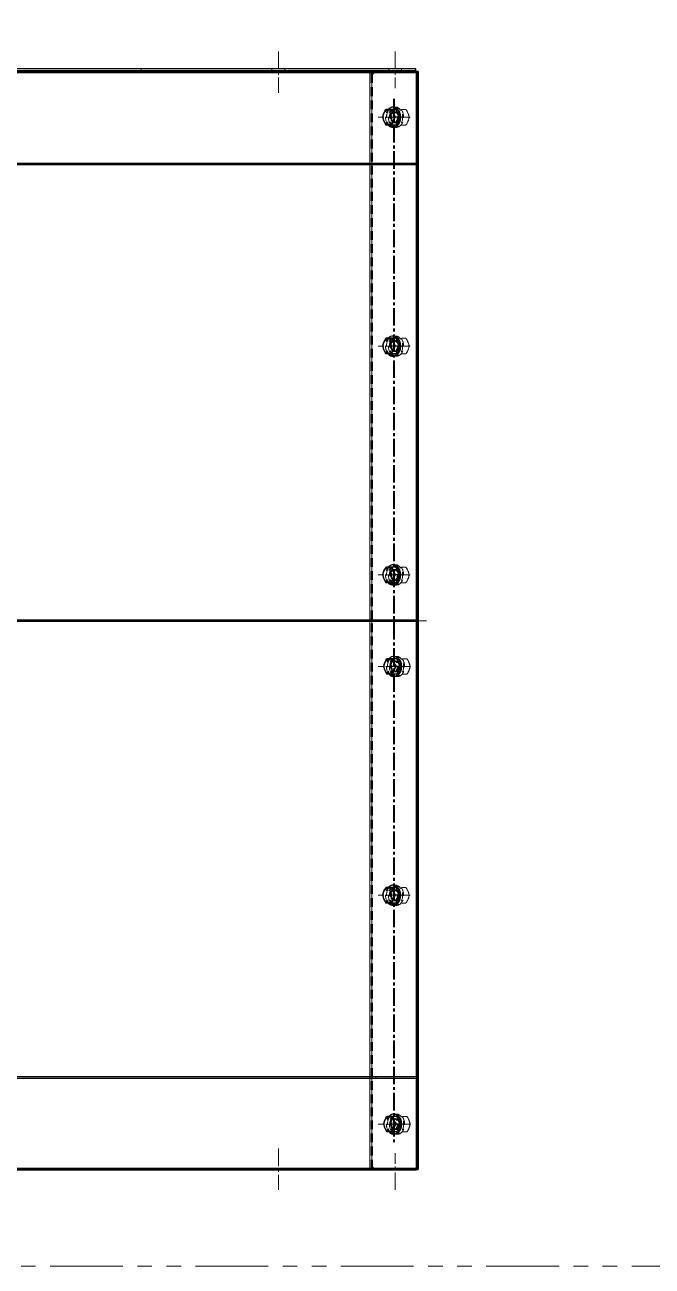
# Model space of a CAD drawing. Header units: millimetres. Extents: x 0 to 51411, y 0 to 16902.
# Drawn here: x 6345 to 7030, y 6056 to 7412 of the extents above; entities that cross this region are included whole.
import ezdxf

# ---------------------------------------------------------------- set-up
doc = ezdxf.new("R2010")
doc.units = ezdxf.units.MM
for name, pattern in [('CENTER2', [28.575, 19.05, -3.175, 3.175, -3.175]), ('HIDDEN2', [4.7625, 3.175, -1.5875]), ('PHANTOM2', [31.75, 15.875, -3.175, 3.175, -3.175, 3.175, -3.175])]:
    doc.linetypes.add(name, pattern=pattern)
for name, color, linetype, lineweight in [('01_外形線', 7, 'Continuous', 25), ('02_細線', 5, 'Continuous', 13), ('03_かくれ線', 6, 'HIDDEN2', 13), ('04_中心線', 1, 'CENTER2', 9), ('05_仮想線', 2, 'PHANTOM2', 13)]:
    doc.layers.add(name, color=color, linetype=linetype, lineweight=lineweight)
doc.layers.add('10_補助線', color=8, linetype='Continuous', lineweight=13, plot=False)

msp = doc.modelspace()

# ---------------------------------------------------------------- linework, layer by layer
at = {"layer": '01_外形線'}
for p, q in [((6774.658, 7360.913), (6772.536, 7360.913)), ((6773.597, 7359.413), (6772.536, 7359.413)), ((6772.536, 7359.413), (6772.536, 7260.913)), ((6773.597, 6162.413), (6773.597, 7359.413)), ((6774.658, 7359.413), (6773.597, 7359.413)), ((6774.658, 7360.913), (6774.658, 7359.413)), ((6774.658, 7359.413), (6774.658, 6162.413)), ((6750.197, 7319.413), (6739.37, 7319.413)), ((6747.787, 7321.913), (6746.727, 7321.913)), ((6753.667, 7310.913), (6749.78, 7310.913)), ((6750.197, 7319.413), (6753.667, 7310.913)), ((6753.667, 7310.913), (6750.197, 7302.413)), ((6750.197, 7302.413), (6739.37, 7302.413)), ((6747.787, 7299.913), (6746.727, 7299.913)), ((6772.536, 7258.913), (6772.536, 6761.913)), ((6750.196, 7069.413), (6739.369, 7069.413)), ((6747.787, 7071.913), (6746.726, 7071.913)), ((6750.196, 7069.413), (6753.666, 7060.913)), ((6750.196, 7052.413), (6739.369, 7052.413)), ((6753.666, 7060.913), (6749.779, 7060.913)), ((6753.666, 7060.913), (6750.196, 7052.413)), ((6747.787, 7049.913), (6746.726, 7049.913)), ((6747.787, 6821.913), (6746.727, 6821.913)), ((6750.197, 6819.413), (6739.37, 6819.413)), ((6753.667, 6810.913), (6749.78, 6810.913)), ((6750.197, 6819.413), (6753.667, 6810.913)), ((6753.667, 6810.913), (6750.197, 6802.413)), ((6750.197, 6802.413), (6739.37, 6802.413)), ((6747.787, 6799.913), (6746.727, 6799.913)), ((6772.536, 6759.913), (6772.536, 6262.913)), ((6751.258, 6719.413), (6740.431, 6719.413)), ((6748.848, 6721.913), (6747.787, 6721.913)), ((6751.258, 6719.413), (6754.728, 6710.913)), ((6751.258, 6702.413), (6740.431, 6702.413)), ((6748.848, 6699.913), (6747.787, 6699.913)), ((6754.728, 6710.913), (6750.84, 6710.913)), ((6754.728, 6710.913), (6751.258, 6702.413)), ((6750.197, 6469.413), (6739.37, 6469.413)), ((6747.787, 6471.913), (6746.727, 6471.913)), ((6750.197, 6469.413), (6753.667, 6460.913)), ((6753.667, 6460.913), (6749.78, 6460.913)), ((6753.667, 6460.913), (6750.197, 6452.413)), ((6750.197, 6452.413), (6739.37, 6452.413)), ((6747.787, 6449.913), (6746.727, 6449.913)), ((6772.536, 6260.913), (6772.536, 6162.413)), ((6751.258, 6219.413), (6740.431, 6219.413)), ((6748.848, 6221.913), (6747.787, 6221.913)), ((6751.258, 6219.413), (6754.728, 6210.913)), ((6751.258, 6202.413), (6740.431, 6202.413)), ((6748.848, 6199.913), (6747.787, 6199.913)), ((6754.728, 6210.913), (6750.84, 6210.913)), ((6754.728, 6210.913), (6751.258, 6202.413)), ((6772.536, 6162.413), (6773.597, 6162.413)), ((6774.658, 6160.913), (6772.536, 6160.913)), ((6774.658, 6162.413), (6773.597, 6162.413)), ((6774.658, 6160.913), (6774.658, 6162.413))]:
    msp.add_line(p, q, dxfattribs=at)
for points in [[(5871.978, 7411.913), (5871.978, 7361.913), (6771.978, 7361.913), (6771.978, 7363.913), (5873.978, 7363.913), (5873.978, 7411.913)], [(6772.536, 7359.413), (5871.42, 7359.413), (5871.42, 7360.913), (6772.536, 7360.913)], [(6772.599, 7258.913), (5871.357, 7258.913), (5871.357, 7260.913), (6772.599, 7260.913)], [(6772.599, 6759.913), (5871.357, 6759.913), (5871.357, 6761.913), (6772.599, 6761.913)], [(6772.599, 6260.913), (5871.357, 6260.913), (5871.357, 6262.913), (6772.599, 6262.913)], [(6772.536, 6162.413), (5871.42, 6162.413), (5871.42, 6160.913), (6772.536, 6160.913)]]:
    msp.add_lwpolyline(points, close=True, dxfattribs=at)
for points in [[(6735.9, 7310.913, -0.08828406), (6739.37, 7319.413)], [(6735.9, 7310.913, 0.08828406), (6739.37, 7302.413)], [(6746.31, 7319.413, 0.17026291), (6749.78, 7310.913)], [(6746.31, 7302.413, -0.17026291), (6749.78, 7310.913)], [(6735.899, 7060.913, -0.08828406), (6739.369, 7069.413)], [(6746.309, 7069.413, 0.17026291), (6749.779, 7060.913)], [(6735.899, 7060.913, 0.08828406), (6739.369, 7052.413)], [(6746.309, 7052.413, -0.17026291), (6749.779, 7060.913)], [(6735.9, 6810.913, -0.08828406), (6739.37, 6819.413)], [(6735.9, 6810.913, 0.08828406), (6739.37, 6802.413)], [(6746.31, 6819.413, 0.17026291), (6749.78, 6810.913)], [(6746.31, 6802.413, -0.17026291), (6749.78, 6810.913)], [(6736.961, 6710.913, -0.08828406), (6740.431, 6719.413)], [(6747.371, 6719.413, 0.17026291), (6750.84, 6710.913)], [(6736.961, 6710.913, 0.08828406), (6740.431, 6702.413)], [(6747.371, 6702.413, -0.17026291), (6750.84, 6710.913)], [(6735.9, 6460.913, -0.08828406), (6739.37, 6469.413)], [(6746.31, 6469.413, 0.17026291), (6749.78, 6460.913)], [(6735.9, 6460.913, 0.08828406), (6739.37, 6452.413)], [(6746.31, 6452.413, -0.17026291), (6749.78, 6460.913)], [(6736.961, 6210.913, -0.08828406), (6740.431, 6219.413)], [(6747.371, 6219.413, 0.17026291), (6750.84, 6210.913)], [(6736.961, 6210.913, 0.08828406), (6740.431, 6202.413)], [(6747.371, 6202.413, -0.17026291), (6750.84, 6210.913)]]:
    msp.add_lwpolyline(points, format="xyb", dxfattribs=at)
for points in [[(6774.658, 7260.913), (6774.721, 7260.913), (6774.721, 7258.913), (6774.658, 7258.913)], [(6774.658, 6761.913), (6774.721, 6761.913), (6774.721, 6759.913), (6774.658, 6759.913)], [(6774.658, 6262.913), (6774.721, 6262.913), (6774.721, 6260.913), (6774.658, 6260.913)]]:
    msp.add_lwpolyline(points, dxfattribs=at)
for centre in [(6742.201, 7310.913), (6742.2, 7060.913), (6742.201, 6810.913), (6743.262, 6710.913), (6742.201, 6460.913), (6743.262, 6210.913)]:
    msp.add_ellipse(centre, major_axis=(0, 8.25), ratio=0.70710678, dxfattribs=at)
for centre, start_param, end_param in [((6746.727, 7310.913), 2.453923, 6.97085496), ((6747.787, 7310.913), 3.14159265, 6.28318531), ((6746.726, 7060.913), 2.453923, 6.97085496), ((6747.787, 7060.913), 3.14159265, 6.28318531), ((6746.727, 6810.913), 2.453923, 6.97085496), ((6747.787, 6810.913), 3.14159265, 6.28318531), ((6747.787, 6710.913), 2.453923, 6.97085496), ((6748.848, 6710.913), 3.14159265, 6.28318531), ((6746.727, 6460.913), 2.453923, 6.97085496), ((6747.787, 6460.913), 3.14159265, 6.28318531), ((6747.787, 6210.913), 2.453923, 6.97085496), ((6748.848, 6210.913), 3.14159265, 6.28318531)]:
    msp.add_ellipse(centre, major_axis=(0, 11), ratio=0.70710678, start_param=start_param, end_param=end_param, dxfattribs=at)
at = {"layer": '02_細線'}
msp.add_line((6721.978, 7359.413), (6721.978, 6162.413), dxfattribs=at)
at = {"layer": '03_かくれ線', "ltscale": 3}
for p, q in [((6471.978, 7363.913), (6471.978, 7361.913)), ((6614.978, 7363.913), (6614.978, 7361.913)), ((6628.978, 7363.913), (6628.978, 7361.913)), ((6742.478, 7363.913), (6742.478, 7361.913)), ((6756.478, 7363.913), (6756.478, 7361.913)), ((6723.221, 7357.913), (6723.221, 6163.913)), ((6724.099, 7357.913), (6723.221, 7357.913)), ((6724.721, 7357.913), (6724.721, 6163.913)), ((6726.221, 7360.913), (6772.536, 7360.913)), ((6773.597, 7359.413), (6726.221, 7359.413)), ((6773.597, 7359.413), (6773.597, 6162.413)), ((6756.313, 7319.413), (6761.331, 7319.413)), ((6764.801, 7310.913), (6759.784, 7310.913)), ((6756.313, 7302.413), (6761.331, 7302.413)), ((6728.256, 7260.913), (6728.256, 7258.913)), ((6772.536, 7260.913), (6772.536, 7258.913)), ((6756.313, 7069.413), (6761.33, 7069.413)), ((6756.313, 7052.413), (6761.33, 7052.413)), ((6764.801, 7060.913), (6759.783, 7060.913)), ((6756.313, 6819.413), (6761.331, 6819.413)), ((6764.801, 6810.913), (6759.784, 6810.913)), ((6756.313, 6802.413), (6761.331, 6802.413)), ((6728.256, 6761.913), (6728.256, 6759.913)), ((6772.536, 6761.913), (6772.536, 6759.913)), ((6757.374, 6719.413), (6762.392, 6719.413)), ((6757.374, 6702.413), (6762.392, 6702.413)), ((6765.862, 6710.913), (6760.844, 6710.913)), ((6756.313, 6469.413), (6761.331, 6469.413)), ((6764.801, 6460.913), (6759.784, 6460.913)), ((6756.313, 6452.413), (6761.331, 6452.413)), ((6728.256, 6262.913), (6728.256, 6260.913)), ((6772.536, 6262.913), (6772.536, 6260.913)), ((6757.374, 6219.413), (6762.392, 6219.413)), ((6757.374, 6202.413), (6762.392, 6202.413)), ((6765.862, 6210.913), (6760.844, 6210.913)), ((6724.099, 6163.913), (6723.221, 6163.913)), ((6773.597, 6162.413), (6726.221, 6162.413)), ((6726.221, 6160.913), (6772.536, 6160.913))]:
    msp.add_line(p, q, dxfattribs=at)
at = {"layer": '03_かくれ線'}
for p, q in [((6615.978, 7360.913), (6615.978, 7359.413)), ((6627.978, 7360.913), (6627.978, 7359.413)), ((6725.16, 7357.913), (6724.099, 7357.913)), ((6743.658, 7360.913), (6743.658, 7359.413)), ((6755.658, 7360.913), (6755.658, 7359.413)), ((6614.978, 6162.413), (6614.978, 6160.913)), ((6628.978, 6162.413), (6628.978, 6160.913)), ((6725.16, 6163.913), (6724.099, 6163.913)), ((6742.658, 6160.913), (6742.658, 6162.413)), ((6756.658, 6160.913), (6756.658, 6162.413))]:
    msp.add_line(p, q, dxfattribs=at)
at = {"layer": '03_かくれ線', "ltscale": 3}
for points in [[(6761.331, 7319.413, -0.09964717), (6764.801, 7310.913)], [(6761.331, 7302.413, 0.09964717), (6764.801, 7310.913)], [(6761.33, 7069.413, -0.09964717), (6764.801, 7060.913)], [(6761.33, 7052.413, 0.09964717), (6764.801, 7060.913)], [(6761.331, 6819.413, -0.09964717), (6764.801, 6810.913)], [(6761.331, 6802.413, 0.09964717), (6764.801, 6810.913)], [(6762.392, 6719.413, -0.09964717), (6765.862, 6710.913)], [(6762.392, 6702.413, 0.09964717), (6765.862, 6710.913)], [(6761.331, 6469.413, -0.09964717), (6764.801, 6460.913)], [(6761.331, 6452.413, 0.09964717), (6764.801, 6460.913)], [(6762.392, 6219.413, -0.09964717), (6765.862, 6210.913)], [(6762.392, 6202.413, 0.09964717), (6765.862, 6210.913)]]:
    msp.add_lwpolyline(points, format="xyb", dxfattribs=at)
for points in [[(6724.721, 7260.913), (6724.721, 7258.913), (6774.721, 7258.913), (6774.721, 7260.913)], [(6724.721, 6761.913), (6724.721, 6759.913), (6774.721, 6759.913), (6774.721, 6761.913)], [(6724.721, 6262.913), (6724.721, 6260.913), (6774.721, 6260.913), (6774.721, 6262.913)]]:
    msp.add_lwpolyline(points, close=True, dxfattribs=at)
for centre, radius, start, end in [((6726.221, 7357.913), 3, 90, 180), ((6724.099, 7360.163), 2.25, 270.007949, 340.52083), ((6726.221, 7357.913), 1.5, 90, 180), ((6726.221, 6163.913), 3, 180, 270), ((6724.099, 6161.662), 2.25, 19.47917, 89.992051), ((6726.221, 6163.913), 1.5, 180, 270)]:
    msp.add_arc(centre, radius, start, end, dxfattribs=at)
at = {"layer": '03_かくれ線'}
for centre, start, end in [((6724.214, 7359.706), 297.80244, 351.668781), ((6724.214, 6162.119), 8.331219, 62.19756)]:
    msp.add_arc(centre, 2.028, start, end, dxfattribs=at)
at = {"layer": '03_かくれ線', "ltscale": 3, "extrusion": (0, 0, -1)}
for centre, major_axis, ratio, start_param, end_param in [((6746.727, 7310.913), (0, 11), 0.70710678, 3.82926231, 5.59551566), ((6747.787, 7310.913), (0, 11), 0.70710678, 3.14159265, 6.28318531), ((6749.909, 7310.913), (0, 11), 0.70710678, 3.82926231, 5.59551566), ((6750.969, 7310.913), (0, 11), 0.70710678, 3.14159265, 6.28318531), ((6748.848, 7310.913), (0, 6), 0.70696049, 3.26694655, 6.15783141), ((6749.909, 7310.913), (0, 6), 0.70696049, 3.26694655, 6.15783141), ((6746.726, 7060.913), (0, 11), 0.70710678, 3.82926231, 5.59551566), ((6747.787, 7060.913), (0, 11), 0.70710678, 3.14159265, 6.28318531), ((6749.908, 7060.913), (0, 11), 0.70710678, 3.82926231, 5.59551566), ((6750.969, 7060.913), (0, 11), 0.70710678, 3.14159265, 6.28318531), ((6748.848, 7060.913), (0, 6), 0.70696049, 3.26694655, 6.15783141), ((6749.909, 7060.913), (0, 6), 0.70696049, 3.26694655, 6.15783141), ((6747.787, 6810.913), (0, 11), 0.70710678, 3.14159265, 6.28318531), ((6750.969, 6810.913), (0, 11), 0.70710678, 3.14159265, 6.28318531), ((6746.727, 6810.913), (0, 11), 0.70710678, 3.82926231, 5.59551566), ((6749.909, 6810.913), (0, 11), 0.70710678, 3.82926231, 5.59551566), ((6748.848, 6810.913), (0, 6), 0.70696049, 3.26694655, 6.15783141), ((6749.909, 6810.913), (0, 6), 0.70696049, 3.26694655, 6.15783141), ((6747.787, 6710.913), (0, 11), 0.70710678, 3.82926231, 5.59551566), ((6748.848, 6710.913), (0, 11), 0.70710678, 3.14159265, 6.28318531), ((6750.969, 6710.913), (0, 11), 0.70710678, 3.82926231, 5.59551566), ((6752.03, 6710.913), (0, 11), 0.70710678, 3.14159265, 6.28318531), ((6748.848, 6710.913), (0, 6), 0.70696049, 3.26694655, 6.15783141), ((6749.909, 6710.913), (0, 6), 0.70696049, 3.26694655, 6.15783141), ((6746.727, 6460.913), (0, 11), 0.70710678, 3.82926231, 5.59551566), ((6747.787, 6460.913), (0, 11), 0.70710678, 3.14159265, 6.28318531), ((6749.909, 6460.913), (0, 11), 0.70710678, 3.82926231, 5.59551566), ((6750.969, 6460.913), (0, 11), 0.70710678, 3.14159265, 6.28318531), ((6748.848, 6460.913), (0, 6), 0.70696049, 3.26694655, 6.15783141), ((6749.909, 6460.913), (0, 6), 0.70696049, 3.26694655, 6.15783141), ((6747.787, 6210.913), (0, 11), 0.70710678, 3.82926231, 5.59551566), ((6748.848, 6210.913), (0, 11), 0.70710678, 3.14159265, 6.28318531), ((6750.969, 6210.913), (0, 11), 0.70710678, 3.82926231, 5.59551566), ((6752.03, 6210.913), (0, 11), 0.70710678, 3.14159265, 6.28318531), ((6748.848, 6210.913), (0, 6), 0.70696049, 3.26694655, 6.15783141), ((6749.909, 6210.913), (0, 6), 0.70696049, 3.26694655, 6.15783141)]:
    msp.add_ellipse(centre, major_axis=major_axis, ratio=ratio, start_param=start_param, end_param=end_param, dxfattribs=at)
for centre in [(6747.787, 7310.913), (6748.848, 7310.913), (6747.787, 7060.913), (6748.848, 7060.913), (6747.787, 6810.913), (6748.848, 6810.913), (6747.787, 6710.913), (6748.848, 6710.913), (6747.787, 6460.913), (6748.848, 6460.913), (6747.787, 6210.913), (6748.848, 6210.913)]:
    msp.add_ellipse(centre, major_axis=(0, 6), ratio=0.70696049, dxfattribs=at)
at = {"layer": '03_かくれ線', "ltscale": 3}
for centre, major_axis, ratio, start_param, end_param in [((6749.909, 7310.913), (0, 11), 0.70710678, 2.453923, 6.97085496), ((6748.848, 7310.913), (0, 6), 0.70696049, 3.01623875, 6.40853921), ((6749.909, 7310.913), (0, 6), 0.70696049, 3.01623875, 6.40853921), ((6750.969, 7310.913), (0, 11), 0.70710678, 3.14159265, 6.28318531), ((6749.908, 7060.913), (0, 11), 0.70710678, 2.453923, 6.97085496), ((6748.848, 7060.913), (0, 6), 0.70696049, 3.01623875, 6.40853921), ((6749.909, 7060.913), (0, 6), 0.70696049, 3.01623875, 6.40853921), ((6750.969, 7060.913), (0, 11), 0.70710678, 3.14159265, 6.28318531), ((6749.909, 6810.913), (0, 11), 0.70710678, 2.453923, 6.97085496), ((6750.969, 6810.913), (0, 11), 0.70710678, 3.14159265, 6.28318531), ((6748.848, 6810.913), (0, 6), 0.70696049, 3.01623875, 6.40853921), ((6749.909, 6810.913), (0, 6), 0.70696049, 3.01623875, 6.40853921), ((6750.969, 6710.913), (0, 11), 0.70710678, 2.453923, 6.97085496), ((6748.848, 6710.913), (0, 6), 0.70696049, 3.01623875, 6.40853921), ((6749.909, 6710.913), (0, 6), 0.70696049, 3.01623875, 6.40853921), ((6752.03, 6710.913), (0, 11), 0.70710678, 3.14159265, 6.28318531), ((6749.909, 6460.913), (0, 11), 0.70710678, 2.453923, 6.97085496), ((6750.969, 6460.913), (0, 11), 0.70710678, 3.14159265, 6.28318531), ((6748.848, 6460.913), (0, 6), 0.70696049, 3.01623875, 6.40853921), ((6749.909, 6460.913), (0, 6), 0.70696049, 3.01623875, 6.40853921), ((6750.969, 6210.913), (0, 11), 0.70710678, 2.453923, 6.97085496), ((6748.848, 6210.913), (0, 6), 0.70696049, 3.01623875, 6.40853921), ((6749.909, 6210.913), (0, 6), 0.70696049, 3.01623875, 6.40853921), ((6752.03, 6210.913), (0, 11), 0.70710678, 3.14159265, 6.28318531)]:
    msp.add_ellipse(centre, major_axis=major_axis, ratio=ratio, start_param=start_param, end_param=end_param, dxfattribs=at)
at = {"layer": '04_中心線'}
for p, q in [((6621.978, 7382.913), (6621.978, 7342.913)), ((6621.978, 7382.663), (6621.978, 7337.663)), ((6749.478, 7382.913), (6749.478, 7342.913)), ((6749.658, 7382.663), (6749.658, 7342.663)), ((6747.787, 7330.913), (6747.787, 6190.913)), ((6748.85, 7330.913), (6748.85, 6190.913)), ((6764.758, 7310.913), (6730.82, 7310.913)), ((6765.819, 7310.913), (6731.881, 7310.913)), ((6764.757, 7060.913), (6730.82, 7060.913)), ((6765.819, 7060.913), (6731.881, 7060.913)), ((6764.758, 6810.913), (6730.82, 6810.913)), ((6765.818, 6810.913), (6731.88, 6810.913)), ((6783.597, 6760.913), (5860.359, 6760.913)), ((6764.758, 6710.913), (6730.82, 6710.913)), ((6765.819, 6710.913), (6731.881, 6710.913)), ((6764.758, 6460.913), (6730.82, 6460.913)), ((6765.818, 6460.913), (6731.88, 6460.913)), ((6764.757, 6210.913), (6730.82, 6210.913)), ((6765.819, 6210.913), (6731.881, 6210.913)), ((6621.978, 6184.163), (6621.978, 6139.163)), ((6749.658, 6139.163), (6749.658, 6179.163))]:
    msp.add_line(p, q, dxfattribs=at)
at = {"layer": '05_仮想線', "ltscale": 5}
msp.add_line((7087.165, 6055.762), (1762.192, 6055.762), dxfattribs=at)
at = {"layer": '10_補助線'}
for p, q in [((6772.536, 7360.163), (5871.42, 7360.163)), ((6723.971, 7357.913), (6723.971, 6163.913)), ((6726.221, 7360.913), (6726.221, 7359.413)), ((6774.658, 7360.163), (6726.221, 7360.163)), ((6773.067, 7359.413), (6773.067, 6162.413)), ((6772.536, 6161.663), (5871.42, 6161.663)), ((6724.721, 6163.913), (6723.221, 6163.913)), ((6726.221, 6160.913), (6726.221, 6162.413)), ((6774.658, 6161.663), (6726.221, 6161.663))]:
    msp.add_line(p, q, dxfattribs=at)
for centre, radius, start, end in [((6726.221, 7357.913), 2.25, 90, 180), ((6724.341, 7359.812), 1.921, 278.62934, 347.998374), ((6726.221, 6163.913), 2.25, 180, 270), ((6724.341, 6162.013), 1.921, 12.001626, 81.37066)]:
    msp.add_arc(centre, radius, start, end, dxfattribs=at)

doc.saveas('drawing.dxf')
